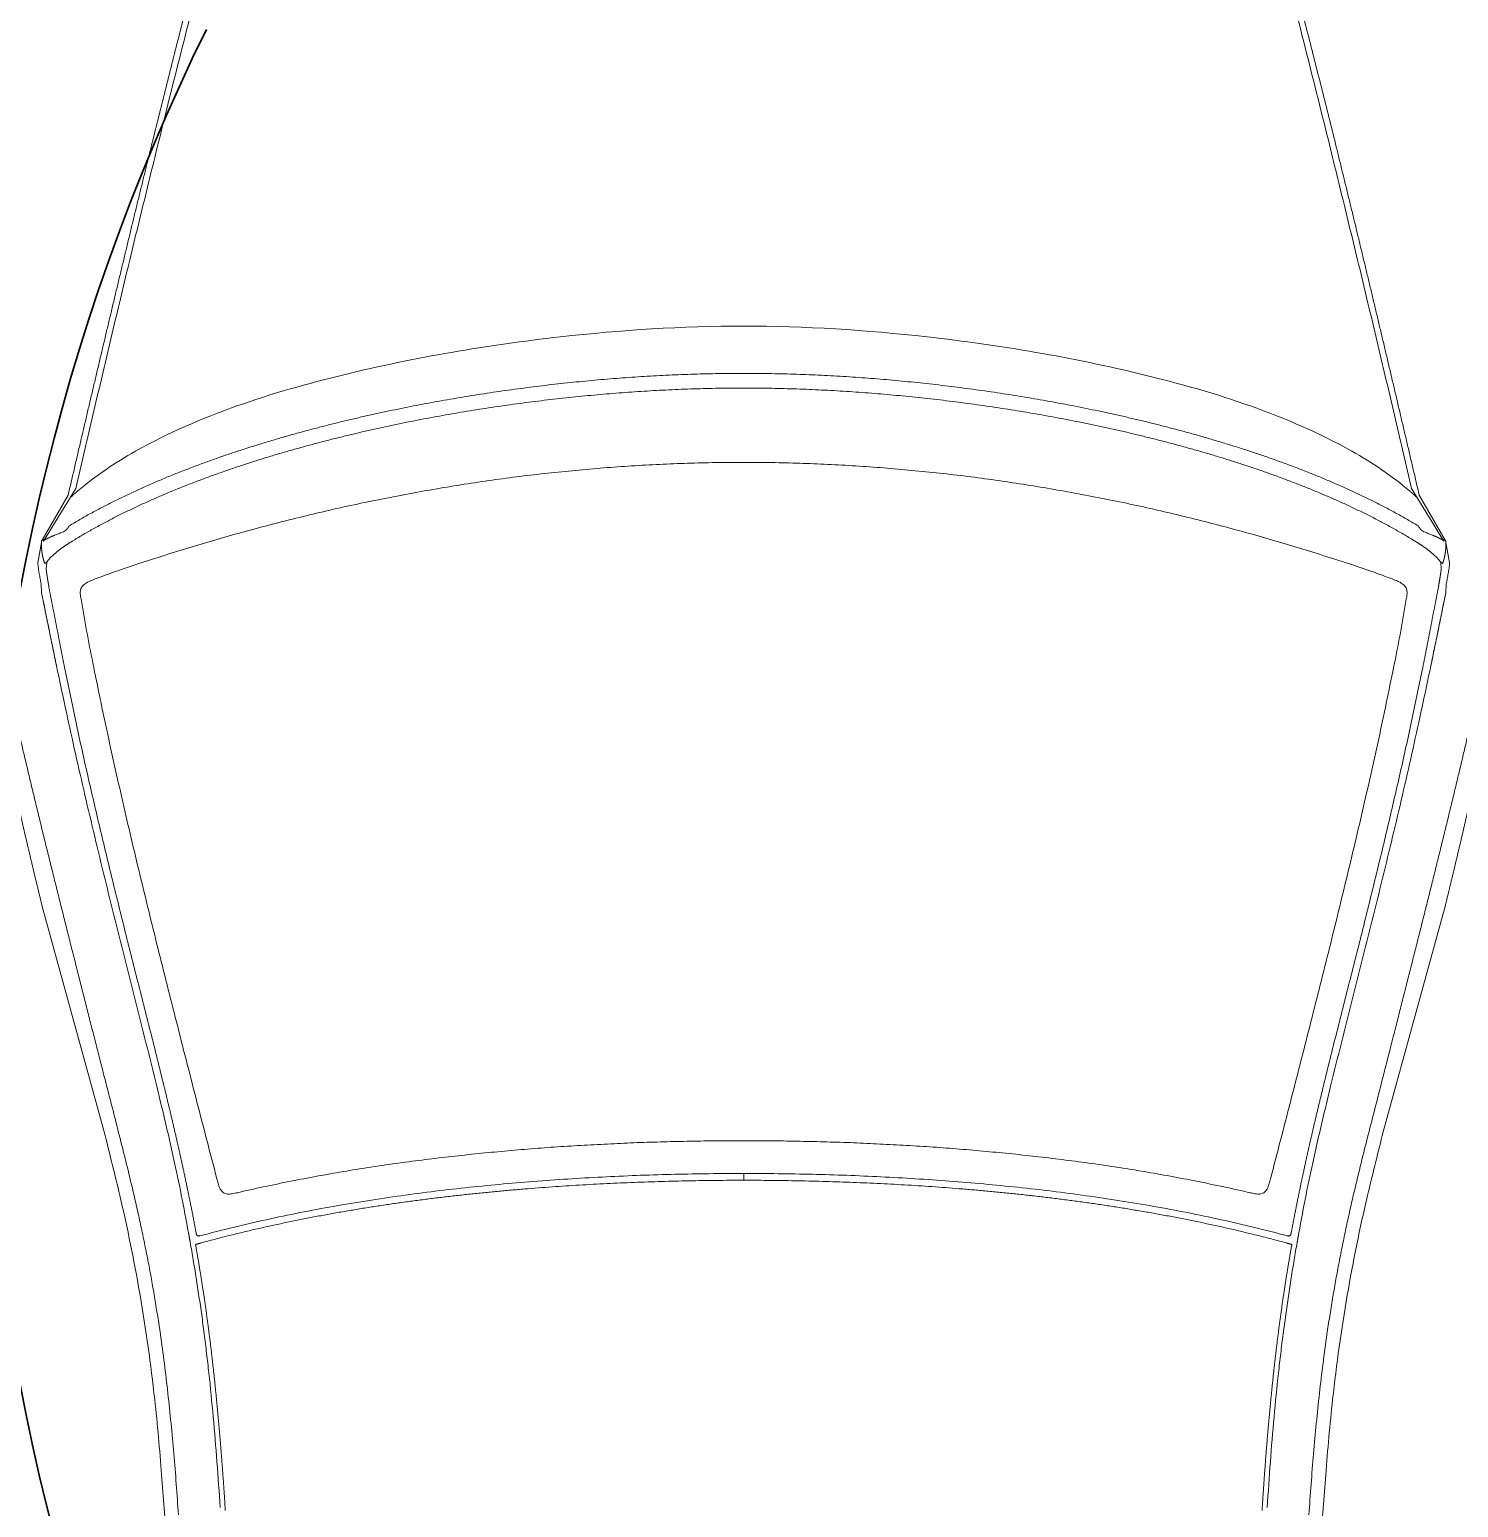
# Model space of a CAD drawing. Extents: x -2012 to 34975, y -1043 to 8321.
# Drawn here: x 18223.3 to 18365.1, y 2750.8 to 2897.5 of the extents above; entities that cross this region are included whole.
import ezdxf

# ---------------------------------------------------------------- set-up
doc = ezdxf.new("R2010")
doc.units = 0
doc.header["$LTSCALE"] = 25
doc.layers.get('0').update_dxf_attribs({"color": 9, "lineweight": 9})
doc.layers.add('04', color=9, linetype='Continuous', lineweight=9)
doc.layers.add('E-KABLO', color=7, linetype='Continuous', lineweight=30)

# ---------------------------------------------------------------- blocks, each defined once
blk = doc.blocks.new('p-araba-polo')
at = {"extrusion": (0, 0, -1)}
for p, q in [((1.033, 0.6629), (1.0852, 0.695)), ((1.0841, 0.6962), (1.0396, 0.6705)), ((1.1066, 0.7007), (1.0845, 0.6967)), ((1.1073, 0.6936), (1.1062, 0.6918)), ((1.1134, 0.6923), (1.1062, 0.6918)), ((1.1134, 0.6923), (1.1134, 0.6923)), ((1.1367, 0.6968), (1.1276, 0.6974)), ((1.6752, 0.6337), (1.4464, 0.6965)), ((1.2187, 0.6724), (1.2188, 0.6725)), ((1.7726, 0.5433), (1.7726, 0.5433)), ((1.7128, 0), (1.7144, 0))]:
    blk.add_line(p, q, dxfattribs=at)
for p, q in [((1.7128, 0), (1.7144, 0)), ((1.7726, -0.5433), (1.7726, -0.5433)), ((1.6752, -0.6337), (1.4464, -0.6965)), ((1.033, -0.6629), (1.0852, -0.695)), ((1.0841, -0.6962), (1.0396, -0.6705)), ((1.2187, -0.6724), (1.2188, -0.6724)), ((1.1066, -0.7007), (1.0845, -0.6967)), ((1.1134, -0.6923), (1.1062, -0.6918)), ((1.1073, -0.6936), (1.1062, -0.6918)), ((1.1134, -0.6923), (1.1134, -0.6923)), ((1.1367, -0.6968), (1.1276, -0.6974))]:
    blk.add_line(p, q)
for points, degree in [([(1.4464, 0.6965), (1.4197, 0.7031), (1.3921, 0.7096), (1.3643, 0.7162), (1.337, 0.7225), (1.3115, 0.7281), (1.2887, 0.7329)], 6), ([(1.2801, 0.7182), (1.3375, 0.7048), (1.3962, 0.6905), (1.4555, 0.6757), (1.5157, 0.6603), (1.5772, 0.6447), (1.6401, 0.6286)], 6), ([(1.0847, 0.695), (1.0835, 0.6928), (1.0823, 0.6906), (1.0812, 0.6883), (1.0802, 0.686), (1.0792, 0.6836)], 5), ([(1.0819, 0.692), (1.0819, 0.692), (1.0819, 0.692), (1.0819, 0.6919)], 3), ([(1.0835, 0.6949), (1.0837, 0.6952), (1.0838, 0.6954), (1.0839, 0.6957), (1.084, 0.6959), (1.0841, 0.6962)], 5), ([(1.0852, 0.695), (1.0851, 0.695), (1.085, 0.695), (1.0849, 0.695), (1.0848, 0.695), (1.0846, 0.695)], 5), ([(1.0847, 0.695), (1.0849, 0.695), (1.085, 0.695), (1.0852, 0.695)], 3), ([(1.0856, 0.6968), (1.0855, 0.6968), (1.0854, 0.6968), (1.0853, 0.6968)], 3), ([(1.0853, 0.6665), (1.0897, 0.6737), (1.0944, 0.6806), (1.0995, 0.687), (1.1062, 0.6918)], 4), ([(1.0895, 0.6969), (1.0887, 0.6969), (1.088, 0.6968), (1.0872, 0.6968), (1.0864, 0.6968), (1.0856, 0.6968)], 5), ([(1.0904, 0.6969), (1.0901, 0.6969), (1.0898, 0.6969), (1.0895, 0.6969)], 3), ([(1.093, 0.6968), (1.0935, 0.6968), (1.094, 0.6968), (1.0944, 0.6967), (1.0949, 0.6967), (1.0954, 0.6966)], 5), ([(1.0954, 0.6966), (1.0957, 0.6966), (1.0959, 0.6965), (1.0962, 0.6965), (1.0964, 0.6965), (1.0967, 0.6964)], 5), ([(1.0967, 0.6964), (1.0963, 0.6965), (1.0958, 0.6965), (1.0954, 0.6966)], 3), ([(1.0967, 0.6964), (1.0969, 0.6964), (1.0972, 0.6963), (1.0974, 0.6963), (1.0977, 0.6962), (1.0979, 0.6962)], 5), ([(1.0979, 0.6962), (1.0975, 0.6963), (1.0971, 0.6963), (1.0967, 0.6964)], 3), ([(1.0979, 0.6962), (1.0992, 0.696), (1.1005, 0.6957), (1.1018, 0.6955), (1.103, 0.6951), (1.1043, 0.6947)], 5), ([(1.1043, 0.6947), (1.1046, 0.6947), (1.1048, 0.6946), (1.1051, 0.6945), (1.1054, 0.6944), (1.1056, 0.6943)], 5), ([(1.1056, 0.6943), (1.1052, 0.6945), (1.1048, 0.6946), (1.1043, 0.6947)], 3), ([(1.1056, 0.6943), (1.1057, 0.6943), (1.1058, 0.6942), (1.1059, 0.6942), (1.1059, 0.6942), (1.106, 0.6942)], 5), ([(1.106, 0.6942), (1.1059, 0.6942), (1.1057, 0.6943), (1.1056, 0.6943)], 3), ([(1.106, 0.6942), (1.1063, 0.6941), (1.1065, 0.694), (1.1067, 0.6939), (1.107, 0.6938), (1.1073, 0.6936)], 5), ([(1.106, 0.6942), (1.106, 0.6942), (1.106, 0.6942), (1.106, 0.6942)], 3), ([(1.1062, 0.6922), (1.1062, 0.6921), (1.1062, 0.6921), (1.1062, 0.692), (1.1062, 0.692), (1.1062, 0.6919)], 5), ([(1.1062, 0.6922), (1.1062, 0.6921), (1.1062, 0.6921), (1.1062, 0.692), (1.1062, 0.692), (1.1062, 0.6919)], 5), ([(1.1062, 0.6919), (1.1062, 0.6919), (1.1062, 0.6919), (1.1062, 0.6919), (1.1062, 0.6919), (1.1062, 0.6919)], 5), ([(1.1062, 0.6919), (1.1062, 0.6919), (1.1062, 0.6919), (1.1062, 0.6919)], 3), ([(1.1073, 0.6936), (1.1073, 0.6935), (1.1074, 0.6935), (1.1074, 0.6934), (1.1074, 0.6934), (1.1075, 0.6933)], 5), ([(1.131, 0.6895), (1.1285, 0.6899), (1.126, 0.6904), (1.1235, 0.6908), (1.121, 0.6912), (1.1184, 0.6916), (1.1159, 0.6919), (1.1134, 0.6923)], 7), ([(1.2091, 0.682), (1.1946, 0.685), (1.1801, 0.688), (1.1656, 0.691), (1.1511, 0.6939), (1.1367, 0.6968)], 5), ([(1.1649, 0.6915), (1.1649, 0.6915), (1.1649, 0.6915)], 2), ([(1.1356, 0.6887), (1.1356, 0.6887), (1.1356, 0.6886), (1.1355, 0.6886), (1.1355, 0.6886), (1.1355, 0.6886)], 5), ([(1.1355, 0.6886), (1.1355, 0.6886), (1.1355, 0.6886), (1.1356, 0.6886), (1.1356, 0.6887), (1.1356, 0.6887)], 5), ([(1.0396, 0.6705), (0.9891, 0.6588), (0.9388, 0.647), (0.8888, 0.6352), (0.839, 0.6234), (0.7894, 0.6115), (0.7401, 0.5995), (0.6909, 0.5874)], 7), ([(0.9187, 0), (0.9187, 0.0992), (0.9262, 0.1979), (0.9398, 0.2961), (0.9595, 0.3936), (0.9846, 0.4892), (1.0189, 0.5845), (1.0701, 0.6696)], 7), ([(1.0853, 0.6665), (1.0348, 0.5843), (0.9999, 0.4894), (0.9745, 0.3944), (0.9546, 0.2963), (0.9409, 0.1982), (0.9333, 0.099), (0.9333, 0)], 7), ([(1.0354, 0.6609), (1.0204, 0.6432), (1.0073, 0.6239), (0.996, 0.6037)], 3), ([(1.0419, 0.6684), (1.0406, 0.6669), (1.0392, 0.6654), (1.0379, 0.6639), (1.0366, 0.6624), (1.0354, 0.6609)], 5), ([(1.0354, 0.6609), (1.0366, 0.6624), (1.0379, 0.6639), (1.0392, 0.6654), (1.0406, 0.6669), (1.0419, 0.6684)], 5), ([(1.0412, 0.6668), (1.0411, 0.6669), (1.041, 0.667), (1.0408, 0.6672)], 3), ([(1.0412, 0.6668), (1.0411, 0.6668), (1.0411, 0.6669), (1.041, 0.667), (1.0409, 0.6671), (1.0408, 0.6672)], 5), ([(1.0418, 0.6684), (1.0419, 0.6684), (1.0419, 0.6684), (1.0419, 0.6684), (1.0419, 0.6684), (1.0419, 0.6684), (1.0419, 0.6684)], 6), ([(1.0419, 0.6684), (1.0419, 0.6684), (1.0419, 0.6684), (1.0419, 0.6684), (1.0419, 0.6684), (1.0419, 0.6684), (1.0419, 0.6684)], 6), ([(1.07, 0.6707), (1.07, 0.6707), (1.07, 0.6707), (1.07, 0.6707), (1.07, 0.6707), (1.07, 0.6707)], 5), ([(1.07, 0.6707), (1.07, 0.6707), (1.07, 0.6707), (1.07, 0.6707), (1.07, 0.6707), (1.07, 0.6707)], 5), ([(1.0701, 0.6696), (1.0708, 0.6699), (1.0714, 0.6703), (1.0721, 0.6707), (1.0728, 0.6713), (1.0733, 0.6717), (1.0739, 0.6723)], 6), ([(1.2188, 0.6725), (1.2188, 0.6724), (1.2188, 0.6724), (1.2188, 0.6724), (1.2188, 0.6724), (1.2188, 0.6724), (1.2187, 0.6724)], 6), ([(0.996, 0.6037), (0.96, 0.5393), (0.9375, 0.4684), (0.92, 0.3968)], 3), ([(1.6292, 0.5746), (1.6467, 0.5703), (1.6643, 0.5661), (1.682, 0.562), (1.6998, 0.558), (1.7178, 0.554), (1.7359, 0.5503), (1.7542, 0.5467), (1.7726, 0.5433)], 8), ([(1.6335, 0.5735), (1.6336, 0.5736), (1.6336, 0.5736), (1.6336, 0.5737), (1.6336, 0.5737), (1.6336, 0.5738), (1.6336, 0.5738)], 6), ([(1.6336, 0.5738), (1.6336, 0.5737), (1.6335, 0.5735)], 2), ([(1.7256, 0.5525), (1.7256, 0.5526), (1.7256, 0.5526), (1.7256, 0.5527)], 3), ([(1.7283, 0.552), (1.7274, 0.5522), (1.7264, 0.5525), (1.7256, 0.5526)], 3), ([(1.7256, 0.5526), (1.7256, 0.5526), (1.7256, 0.5525)], 2), ([(1.7811, 0.5493), (1.7792, 0.5497), (1.7774, 0.55), (1.7755, 0.5503), (1.7736, 0.5507), (1.7718, 0.551)], 5), ([(1.7748, 0.5406), (1.7748, 0.5411), (1.7747, 0.5416), (1.7745, 0.542), (1.7742, 0.5425), (1.7739, 0.5428), (1.7735, 0.5431), (1.7731, 0.5432), (1.7726, 0.5433)], 8), ([(1.7832, 0.5436), (1.7831, 0.5434), (1.783, 0.5432), (1.7829, 0.5429), (1.7828, 0.5427), (1.7827, 0.5424), (1.7827, 0.5422)], 6), ([(1.7842, 0.5439), (1.784, 0.5439), (1.7837, 0.544), (1.7835, 0.5439), (1.7834, 0.5438), (1.7832, 0.5436)], 5), ([(2.0471, 0.5145), (2.0087, 0.5169), (1.9704, 0.5198), (1.9323, 0.5231), (1.8945, 0.5271), (1.8569, 0.5318), (1.82, 0.5375), (1.7842, 0.5439)], 7), ([(1.7816, 0.5384), (1.7532, 0.4338), (1.735, 0.3261), (1.7248, 0.2176), (1.7195, 0.1088), (1.7195, 0)], 5), ([(1.7748, 0.5406), (1.7748, 0.5403), (1.7748, 0.5401), (1.7747, 0.5398)], 3), ([(1.7827, 0.5422), (1.7823, 0.5409), (1.782, 0.5396), (1.7816, 0.5384)], 3), ([(1.7827, 0.5422), (1.7825, 0.5414), (1.7823, 0.5406), (1.7821, 0.5399), (1.7818, 0.5391), (1.7816, 0.5384)], 5), ([(1.7776, 0.523), (1.7776, 0.523), (1.7776, 0.523), (1.7776, 0.523)], 3), ([(0.9187, 0), (0.9187, -0.0992), (0.9262, -0.1979), (0.9398, -0.2961), (0.9595, -0.3936), (0.9846, -0.4892), (1.0189, -0.5845), (1.0701, -0.6696)], 7), ([(1.0853, -0.6665), (1.0348, -0.5843), (0.9999, -0.4894), (0.9745, -0.3944), (0.9546, -0.2963), (0.9409, -0.1982), (0.9333, -0.099), (0.9333, 0)], 7), ([(1.7144, 0), (1.7154, 0), (1.7162, 0), (1.7165, 0)], 3), ([(1.7144, 0), (1.7154, 0), (1.7162, 0), (1.7165, 0)], 3), ([(1.7195, 0), (1.718, 0), (1.7164, 0), (1.7157, 0), (1.7164, 0), (1.717, 0)], 5), ([(1.7195, 0), (1.718, 0), (1.7164, 0), (1.7157, 0), (1.7164, 0), (1.717, 0)], 5), ([(1.7165, 0), (1.7168, 0), (1.717, 0), (1.7173, 0), (1.7176, 0), (1.7178, 0)], 5), ([(1.7165, 0), (1.7168, 0), (1.717, 0), (1.7173, 0), (1.7176, 0), (1.7178, 0)], 5), ([(1.7816, -0.5384), (1.7532, -0.4338), (1.735, -0.3261), (1.7248, -0.2176), (1.7195, -0.1088), (1.7195, 0)], 5), ([(0.996, -0.6037), (0.96, -0.5393), (0.9375, -0.4684), (0.92, -0.3968)], 3), ([(1.7776, -0.523), (1.7776, -0.523), (1.7776, -0.523), (1.7776, -0.523)], 3), ([(2.0471, -0.5145), (2.0087, -0.5169), (1.9704, -0.5198), (1.9323, -0.5231), (1.8945, -0.5271), (1.8569, -0.5318), (1.82, -0.5375), (1.7842, -0.5439)], 7), ([(1.7748, -0.5406), (1.7748, -0.5411), (1.7747, -0.5416), (1.7745, -0.542), (1.7742, -0.5425), (1.7739, -0.5428), (1.7735, -0.5431), (1.7731, -0.5432), (1.7726, -0.5433)], 8), ([(1.7748, -0.5406), (1.7748, -0.5403), (1.7748, -0.5401), (1.7747, -0.5398)], 3), ([(1.7827, -0.5422), (1.7823, -0.5409), (1.782, -0.5396), (1.7816, -0.5384)], 3), ([(1.7827, -0.5422), (1.7825, -0.5414), (1.7823, -0.5406), (1.7821, -0.5399), (1.7818, -0.5391), (1.7816, -0.5384)], 5), ([(1.7832, -0.5436), (1.7831, -0.5434), (1.783, -0.5432), (1.7829, -0.5429), (1.7828, -0.5427), (1.7827, -0.5424), (1.7827, -0.5422)], 6), ([(1.6292, -0.5746), (1.6467, -0.5703), (1.6643, -0.5661), (1.682, -0.562), (1.6998, -0.558), (1.7178, -0.554), (1.7359, -0.5503), (1.7542, -0.5467), (1.7726, -0.5433)], 8), ([(1.7283, -0.552), (1.7274, -0.5522), (1.7264, -0.5525), (1.7256, -0.5526)], 3), ([(1.7256, -0.5526), (1.7256, -0.5526), (1.7256, -0.5525)], 2), ([(1.7256, -0.5525), (1.7256, -0.5526), (1.7256, -0.5526), (1.7256, -0.5526)], 3), ([(1.7811, -0.5493), (1.7792, -0.5497), (1.7774, -0.55), (1.7755, -0.5503), (1.7736, -0.5507), (1.7718, -0.551)], 5), ([(1.7842, -0.5439), (1.784, -0.5439), (1.7837, -0.544), (1.7835, -0.5439), (1.7834, -0.5438), (1.7832, -0.5436)], 5), ([(1.6335, -0.5735), (1.6336, -0.5736), (1.6336, -0.5736), (1.6336, -0.5737), (1.6336, -0.5737), (1.6336, -0.5738), (1.6336, -0.5738)], 6), ([(1.6336, -0.5738), (1.6336, -0.5737), (1.6335, -0.5735)], 2), ([(1.0396, -0.6705), (0.9891, -0.6587), (0.9388, -0.647), (0.8888, -0.6352), (0.839, -0.6234), (0.7894, -0.6115), (0.7401, -0.5995), (0.6909, -0.5874)], 7), ([(1.0354, -0.6609), (1.0204, -0.6432), (1.0073, -0.6239), (0.996, -0.6037)], 3), ([(1.2801, -0.7182), (1.3375, -0.7048), (1.3962, -0.6905), (1.4555, -0.6757), (1.5157, -0.6603), (1.5772, -0.6447), (1.6401, -0.6286)], 6), ([(1.0419, -0.6684), (1.0406, -0.6669), (1.0392, -0.6654), (1.0379, -0.6639), (1.0366, -0.6624), (1.0354, -0.6609)], 5), ([(1.0354, -0.6609), (1.0366, -0.6624), (1.0379, -0.6639), (1.0392, -0.6654), (1.0406, -0.6669), (1.0419, -0.6684)], 5), ([(1.0412, -0.6668), (1.0411, -0.6669), (1.041, -0.667), (1.0408, -0.6672)], 3), ([(1.0412, -0.6668), (1.0411, -0.6668), (1.0411, -0.6669), (1.041, -0.667), (1.0409, -0.6671), (1.0408, -0.6672)], 5), ([(1.0418, -0.6684), (1.0419, -0.6684), (1.0419, -0.6684), (1.0419, -0.6684), (1.0419, -0.6684), (1.0419, -0.6684), (1.0419, -0.6684)], 6), ([(1.0419, -0.6684), (1.0419, -0.6684), (1.0419, -0.6684), (1.0419, -0.6684), (1.0419, -0.6684), (1.0419, -0.6684), (1.0419, -0.6684)], 6), ([(1.07, -0.6707), (1.07, -0.6707), (1.07, -0.6707), (1.07, -0.6707), (1.07, -0.6707), (1.07, -0.6707)], 5), ([(1.07, -0.6707), (1.07, -0.6707), (1.07, -0.6707), (1.07, -0.6707), (1.07, -0.6707), (1.07, -0.6707)], 5), ([(1.0701, -0.6696), (1.0708, -0.6699), (1.0714, -0.6703), (1.0721, -0.6707), (1.0728, -0.6713), (1.0733, -0.6717), (1.0739, -0.6723)], 6), ([(1.0853, -0.6665), (1.0897, -0.6737), (1.0944, -0.6806), (1.0995, -0.687), (1.1062, -0.6918)], 4), ([(1.2188, -0.6724), (1.2188, -0.6724), (1.2188, -0.6724), (1.2188, -0.6724), (1.2188, -0.6724), (1.2188, -0.6724), (1.2187, -0.6724)], 6), ([(1.0847, -0.695), (1.0835, -0.6928), (1.0823, -0.6905), (1.0812, -0.6883), (1.0802, -0.686), (1.0792, -0.6836)], 5), ([(1.1356, -0.6887), (1.1356, -0.6887), (1.1356, -0.6886), (1.1355, -0.6886), (1.1355, -0.6886), (1.1355, -0.6886)], 5), ([(1.1355, -0.6886), (1.1355, -0.6886), (1.1355, -0.6886), (1.1356, -0.6886), (1.1356, -0.6887), (1.1356, -0.6887)], 5), ([(1.2091, -0.682), (1.1946, -0.685), (1.1801, -0.688), (1.1656, -0.691), (1.1511, -0.6939), (1.1367, -0.6968)], 5), ([(1.0819, -0.692), (1.0819, -0.692), (1.0819, -0.692), (1.0819, -0.6919)], 3), ([(1.0835, -0.6949), (1.0837, -0.6952), (1.0838, -0.6954), (1.0839, -0.6957), (1.084, -0.6959), (1.0841, -0.6962)], 5), ([(1.0852, -0.695), (1.0851, -0.695), (1.085, -0.695), (1.0849, -0.695), (1.0848, -0.695), (1.0846, -0.695)], 5), ([(1.0847, -0.695), (1.0849, -0.695), (1.085, -0.695), (1.0852, -0.695)], 3), ([(1.0856, -0.6968), (1.0855, -0.6968), (1.0854, -0.6968), (1.0853, -0.6968)], 3), ([(1.0895, -0.6969), (1.0887, -0.6969), (1.088, -0.6968), (1.0872, -0.6968), (1.0864, -0.6968), (1.0856, -0.6968)], 5), ([(1.0904, -0.6969), (1.0901, -0.6969), (1.0898, -0.6969), (1.0895, -0.6969)], 3), ([(1.093, -0.6968), (1.0935, -0.6968), (1.094, -0.6968), (1.0944, -0.6967), (1.0949, -0.6967), (1.0954, -0.6966)], 5), ([(1.0954, -0.6966), (1.0957, -0.6966), (1.0959, -0.6965), (1.0962, -0.6965), (1.0964, -0.6964), (1.0967, -0.6964)], 5), ([(1.0967, -0.6964), (1.0963, -0.6965), (1.0958, -0.6965), (1.0954, -0.6966)], 3), ([(1.0967, -0.6964), (1.0969, -0.6964), (1.0972, -0.6963), (1.0974, -0.6963), (1.0977, -0.6962), (1.0979, -0.6962)], 5), ([(1.0979, -0.6962), (1.0975, -0.6963), (1.0971, -0.6963), (1.0967, -0.6964)], 3), ([(1.0979, -0.6962), (1.0992, -0.696), (1.1005, -0.6957), (1.1018, -0.6955), (1.103, -0.6951), (1.1043, -0.6947)], 5), ([(1.1043, -0.6947), (1.1046, -0.6947), (1.1048, -0.6946), (1.1051, -0.6945), (1.1054, -0.6944), (1.1056, -0.6943)], 5), ([(1.1056, -0.6943), (1.1052, -0.6945), (1.1048, -0.6946), (1.1043, -0.6947)], 3), ([(1.1056, -0.6943), (1.1057, -0.6943), (1.1058, -0.6942), (1.1059, -0.6942), (1.1059, -0.6942), (1.106, -0.6942)], 5), ([(1.106, -0.6942), (1.1059, -0.6942), (1.1057, -0.6943), (1.1056, -0.6943)], 3), ([(1.106, -0.6942), (1.1063, -0.6941), (1.1065, -0.694), (1.1067, -0.6939), (1.107, -0.6937), (1.1073, -0.6936)], 5), ([(1.106, -0.6942), (1.106, -0.6942), (1.106, -0.6942), (1.106, -0.6942)], 3), ([(1.1062, -0.6922), (1.1062, -0.6921), (1.1062, -0.6921), (1.1062, -0.692), (1.1062, -0.692), (1.1062, -0.6919)], 5), ([(1.1062, -0.6922), (1.1062, -0.6921), (1.1062, -0.6921), (1.1062, -0.692), (1.1062, -0.692), (1.1062, -0.6919)], 5), ([(1.1062, -0.6919), (1.1062, -0.6919), (1.1062, -0.6919), (1.1062, -0.6919), (1.1062, -0.6919), (1.1062, -0.6919)], 5), ([(1.1062, -0.6919), (1.1062, -0.6919), (1.1062, -0.6919), (1.1062, -0.6919)], 3), ([(1.1073, -0.6936), (1.1073, -0.6935), (1.1074, -0.6935), (1.1074, -0.6934), (1.1074, -0.6934), (1.1075, -0.6933)], 5), ([(1.131, -0.6895), (1.1285, -0.6899), (1.126, -0.6904), (1.1235, -0.6908), (1.121, -0.6912), (1.1184, -0.6916), (1.1159, -0.6919), (1.1134, -0.6923)], 7), ([(1.1649, -0.6915), (1.1649, -0.6915), (1.1649, -0.6915)], 2), ([(1.4464, -0.6965), (1.4197, -0.7031), (1.3921, -0.7096), (1.3643, -0.7162), (1.337, -0.7225), (1.3115, -0.7281), (1.2887, -0.7329)], 6)]:
    blk.add_open_spline(points, degree=degree)
for points, degree, knots in [([(1.0835, 0.6949), (1.0835, 0.6949), (1.0835, 0.6949), (1.0835, 0.6949), (1.0835, 0.6949), (1.0835, 0.6949), (1.0835, 0.6949), (1.0835, 0.6949), (1.0835, 0.6949), (1.0835, 0.6949), (1.0835, 0.6949)], 5, [0, 0, 0, 0, 0, 0, 1, 1, 1, 1, 1, 1.000001, 1.000001, 1.000001, 1.000001, 1.000001, 1.000001]), ([(1.0853, 0.6968), (1.0851, 0.6968), (1.0847, 0.6968), (1.0844, 0.6966), (1.0841, 0.6965), (1.0841, 0.6963), (1.0841, 0.6962)], 3, [0, 0, 0, 0, 0.226641, 0.489612, 0.73866, 1, 1, 1, 1]), ([(1.093, 0.6968), (1.0925, 0.6969), (1.0916, 0.6969), (1.0908, 0.6969), (1.0904, 0.6969)], 3, [0, 0, 0, 0, 0.627101, 1, 1, 1, 1]), ([(1.0954, 0.6966), (1.095, 0.6967), (1.0942, 0.6968), (1.0934, 0.6968), (1.093, 0.6968)], 3, [0, 0, 0, 0, 0.505636, 1, 1, 1, 1]), ([(1.1073, 0.6936), (1.1072, 0.6936), (1.107, 0.6938), (1.1066, 0.6939), (1.1062, 0.6941), (1.106, 0.6942)], 3, [0, 0, 0, 0, 0.23445, 0.472231, 1, 1, 1, 1]), ([(1.1066, 0.7007), (1.1085, 0.7005), (1.1121, 0.7001), (1.1174, 0.6992), (1.1226, 0.6983), (1.1259, 0.6977), (1.1276, 0.6974)], 3, [0, 0, 0, 0, 0.249853, 0.499728, 0.749768, 1, 1, 1, 1]), ([(1.1075, 0.6933), (1.1074, 0.6934), (1.1074, 0.6935), (1.1073, 0.6935), (1.1073, 0.6936)], 3, [0, 0, 0, 0, 0.501057, 1, 1, 1, 1]), ([(1.2133, 0.6735), (1.2066, 0.6748), (1.1931, 0.6775), (1.1725, 0.6814), (1.1518, 0.6855), (1.1379, 0.6882), (1.131, 0.6895)], 3, [0, 0, 0, 0, 0.24266, 0.489789, 0.74853, 1, 1, 1, 1]), ([(1.1367, 0.6968), (1.1487, 0.6944), (1.1728, 0.6895), (1.197, 0.6845), (1.2091, 0.682)], 3, [0, 0, 0, 0, 0.500039, 1, 1, 1, 1]), ([(1.0739, 0.6723), (1.0744, 0.6729), (1.0755, 0.6741), (1.0761, 0.6756), (1.0764, 0.6763)], 3, [0, 0, 0, 0, 0.499911, 1, 1, 1, 1]), ([(1.0764, 0.6763), (1.0769, 0.6775), (1.0778, 0.68), (1.0787, 0.6824), (1.0792, 0.6836)], 3, [0, 0, 0, 0, 0.511036, 1, 1, 1, 1]), ([(1.2091, 0.682), (1.2227, 0.6791), (1.2499, 0.6734), (1.2909, 0.6644), (1.332, 0.6551), (1.3732, 0.6454), (1.4146, 0.6354), (1.4562, 0.6252), (1.4981, 0.6147), (1.5403, 0.604), (1.5829, 0.5932), (1.6118, 0.5861), (1.6262, 0.5825)], 3, [0, 0, 0, 0, 0.100037, 0.200068, 0.300092, 0.40011, 0.500119, 0.600116, 0.700093, 0.80005, 0.900005, 1, 1, 1, 1]), ([(1.033, 0.6629), (1.0101, 0.6576), (0.9644, 0.6469), (0.8959, 0.6308), (0.8275, 0.6145), (0.7594, 0.598), (0.7142, 0.5869), (0.6916, 0.5814)], 3, [0, 0, 0, 0, 0.200074, 0.400125, 0.600159, 0.800117, 1, 1, 1, 1]), ([(1.6292, 0.5746), (1.6202, 0.5768), (1.6022, 0.5812), (1.5755, 0.5879), (1.5489, 0.5947), (1.5225, 0.6013), (1.4962, 0.608), (1.47, 0.6146), (1.4439, 0.621), (1.4179, 0.6274), (1.3921, 0.6337), (1.3663, 0.6398), (1.3406, 0.6458), (1.315, 0.6517), (1.2895, 0.6574), (1.264, 0.6629), (1.2386, 0.6683), (1.2217, 0.6718), (1.2133, 0.6735)], 3, [0, 0, 0, 0, 0.0625, 0.125, 0.1875, 0.25, 0.3125, 0.375, 0.4375, 0.5, 0.5625, 0.625, 0.6875, 0.75, 0.8125, 0.875, 0.9375, 1, 1, 1, 1]), ([(1.1426, 0.6577), (1.141, 0.658), (1.1379, 0.6585), (1.1335, 0.6585), (1.1295, 0.6564), (1.1265, 0.6525), (1.1242, 0.6477), (1.1229, 0.6442), (1.1222, 0.6424)], 3, [0, 0, 0, 0, 0.19548, 0.351811, 0.493077, 0.645392, 0.816793, 1, 1, 1, 1]), ([(1.1222, 0.6424), (1.1229, 0.6442), (1.1242, 0.6477), (1.1265, 0.6525), (1.1295, 0.6564), (1.1335, 0.6585), (1.1379, 0.6585), (1.141, 0.658), (1.1426, 0.6577)], 3, [0, 0, 0, 0, 0.183207, 0.354608, 0.506923, 0.648189, 0.80452, 1, 1, 1, 1]), ([(1.2061, 0.646), (1.1954, 0.6481), (1.1743, 0.6523), (1.1532, 0.6559), (1.1426, 0.6577)], 3, [0, 0, 0, 0, 0.502145, 1, 1, 1, 1]), ([(1.2061, 0.646), (1.2178, 0.6436), (1.2414, 0.6388), (1.2769, 0.6313), (1.3126, 0.6234), (1.3484, 0.6153), (1.3843, 0.6069), (1.4204, 0.5983), (1.4567, 0.5894), (1.4933, 0.5804), (1.53, 0.5712), (1.567, 0.5618), (1.6042, 0.5523), (1.6418, 0.5426), (1.6796, 0.5329), (1.7052, 0.5262), (1.7179, 0.5229)], 3, [0, 0, 0, 0, 0.071429, 0.142858, 0.214287, 0.285715, 0.357144, 0.428573, 0.500002, 0.571431, 0.642859, 0.714288, 0.785716, 0.857144, 0.928573, 1, 1, 1, 1]), ([(1.0993, 0.5749), (1.102, 0.5834), (1.1072, 0.5996), (1.1147, 0.6221), (1.1199, 0.6361), (1.1222, 0.6424)], 3, [0, 0, 0, 0, 0.374907, 0.71679, 1, 1, 1, 1]), ([(1.6752, 0.6337), (1.6948, 0.629), (1.7773, 0.6078), (1.8911, 0.588), (2.0311, 0.5758), (2.1008, 0.5714), (2.1455, 0.5692)], 3, [0, 0, 0, 0, 0.136471, 0.572595, 0.726753, 1, 1, 1, 1]), ([(1.8723, 0.5789), (1.8664, 0.5798), (1.8547, 0.5816), (1.8372, 0.5844), (1.8199, 0.5874), (1.8029, 0.5905), (1.786, 0.5939), (1.7693, 0.5973), (1.7387, 0.604), (1.6953, 0.6144), (1.6584, 0.6239), (1.6401, 0.6286)], 3, [0, 0, 0, 0, 0.072134, 0.144011, 0.215657, 0.287101, 0.358371, 0.42949, 0.500474, 0.752092, 1, 1, 1, 1]), ([(0.3769, 0.5048), (0.3854, 0.5073), (0.4025, 0.5121), (0.4283, 0.5193), (0.4542, 0.5264), (0.4802, 0.5334), (0.5063, 0.5403), (0.5325, 0.5472), (0.5587, 0.554), (0.5851, 0.5608), (0.6115, 0.5675), (0.6379, 0.5742), (0.6644, 0.5808), (0.6821, 0.5852), (0.6909, 0.5874)], 3, [0, 0, 0, 0, 0.083342, 0.166682, 0.25, 0.333306, 0.416615, 0.499936, 0.583268, 0.666606, 0.749946, 0.83329, 0.916643, 1, 1, 1, 1]), ([(0.6916, 0.5814), (0.6764, 0.5776), (0.6461, 0.5701), (0.6008, 0.5587), (0.5557, 0.5472), (0.5107, 0.5355), (0.4661, 0.5235), (0.4216, 0.5114), (0.3923, 0.5031), (0.3777, 0.4989)], 3, [0, 0, 0, 0, 0.142912, 0.285805, 0.428682, 0.57154, 0.714362, 0.857157, 1, 1, 1, 1]), ([(1.007, 0), (1.0071, 0.0093), (1.0072, 0.0278), (1.0078, 0.0557), (1.0089, 0.0835), (1.0105, 0.1113), (1.0124, 0.1391), (1.0149, 0.1668), (1.0177, 0.1945), (1.0209, 0.2221), (1.0246, 0.2497), (1.0287, 0.2773), (1.0332, 0.3047), (1.0381, 0.3322), (1.0434, 0.3595), (1.049, 0.3867), (1.0551, 0.4139), (1.0616, 0.441), (1.0684, 0.468), (1.0756, 0.4949), (1.0831, 0.5217), (1.091, 0.5484), (1.0965, 0.5661), (1.0993, 0.5749)], 3, [0, 0, 0, 0, 0.047619, 0.095238, 0.142857, 0.190476, 0.238095, 0.285714, 0.333333, 0.380952, 0.428571, 0.47619, 0.523809, 0.571428, 0.619047, 0.666666, 0.714285, 0.761904, 0.809523, 0.857143, 0.904762, 0.952381, 1, 1, 1, 1]), ([(1.6262, 0.5825), (1.6339, 0.5807), (1.6494, 0.5769), (1.6733, 0.5713), (1.7014, 0.5649), (1.7341, 0.558), (1.7591, 0.5533), (1.7718, 0.551)], 3, [0, 0, 0, 0, 0.162021, 0.32887, 0.500021, 0.74634, 1, 1, 1, 1]), ([(2.0515, 0.561), (2.0414, 0.5617), (2.0211, 0.5631), (1.9908, 0.5656), (1.9607, 0.5683), (1.9309, 0.5714), (1.9014, 0.5749), (1.882, 0.5776), (1.8723, 0.5789)], 3, [0, 0, 0, 0, 0.168351, 0.336011, 0.502794, 0.669631, 0.835367, 1, 1, 1, 1]), ([(1.7718, 0.551), (1.7733, 0.5507), (1.7764, 0.5502), (1.7795, 0.5496), (1.7811, 0.5493)], 3, [0, 0, 0, 0, 0.5, 1, 1, 1, 1]), ([(1.7748, 0.5406), (1.7748, 0.5409), (1.7747, 0.5416), (1.7742, 0.5424), (1.7735, 0.5431), (1.7729, 0.5432), (1.7726, 0.5433)], 3, [0, 0, 0, 0, 0.250001, 0.500007, 0.750005, 1, 1, 1, 1]), ([(1.7811, 0.5493), (1.7869, 0.5483), (1.7986, 0.5463), (1.8165, 0.5434), (1.8347, 0.5406), (1.8532, 0.5379), (1.8721, 0.5354), (1.8913, 0.533), (1.9187, 0.5299), (1.9546, 0.5264), (1.9991, 0.5226), (2.0291, 0.5206), (2.0442, 0.5196)], 3, [0, 0, 0, 0, 0.068934, 0.138708, 0.209326, 0.28079, 0.353094, 0.426221, 0.500139, 0.664458, 0.831511, 1, 1, 1, 1]), ([(1.7832, 0.5436), (1.7831, 0.5434), (1.7829, 0.5429), (1.7827, 0.5424), (1.7827, 0.5422)], 3, [0, 0, 0, 0, 0.483515, 1, 1, 1, 1]), ([(1.7842, 0.5439), (1.784, 0.5439), (1.7836, 0.544), (1.7833, 0.5437), (1.7832, 0.5436)], 3, [0, 0, 0, 0, 0.530721, 1, 1, 1, 1]), ([(1.7843, 0.5441), (1.7843, 0.5441), (1.7843, 0.5441), (1.7843, 0.5441), (1.7843, 0.5441), (1.7843, 0.5441), (1.7843, 0.5441)], 3, [0, 0, 0, 0, 1, 1, 1, 1, 1, 1, 1]), ([(1.7128, 0), (1.7128, 0.0114), (1.7129, 0.0341), (1.7135, 0.0682), (1.7145, 0.1023), (1.716, 0.1363), (1.7179, 0.1703), (1.7202, 0.2043), (1.7231, 0.2383), (1.7264, 0.2722), (1.7302, 0.3061), (1.7347, 0.3398), (1.7397, 0.3735), (1.7453, 0.4071), (1.7515, 0.4405), (1.7585, 0.4738), (1.7661, 0.5069), (1.7718, 0.5288), (1.7747, 0.5398)], 3, [0, 0, 0, 0, 0.0625, 0.125001, 0.187501, 0.250001, 0.312502, 0.375002, 0.437502, 0.500002, 0.562502, 0.625002, 0.687502, 0.750002, 0.812502, 0.875001, 0.937501, 1, 1, 1, 1]), ([(1.7747, 0.5398), (1.7747, 0.5399), (1.7748, 0.5402), (1.7748, 0.5405), (1.7748, 0.5406)], 3, [0, 0, 0, 0, 0.499981, 1, 1, 1, 1]), ([(1.7179, 0.5229), (1.7195, 0.5224), (1.7226, 0.5216), (1.7271, 0.5202), (1.7308, 0.5181), (1.7331, 0.5145), (1.7333, 0.5099), (1.7324, 0.505), (1.7316, 0.5016), (1.7312, 0.4998)], 3, [0, 0, 0, 0, 0.155607, 0.308809, 0.443172, 0.561441, 0.688648, 0.838161, 1, 1, 1, 1]), ([(1.7312, 0.4998), (1.7316, 0.5016), (1.7324, 0.505), (1.7333, 0.5099), (1.7331, 0.5145), (1.7308, 0.5181), (1.7271, 0.5202), (1.7226, 0.5216), (1.7195, 0.5224), (1.7179, 0.5229)], 3, [0, 0, 0, 0, 0.161839, 0.311352, 0.438559, 0.556828, 0.691191, 0.844393, 1, 1, 1, 1]), ([(1.7198, 0.4462), (1.7216, 0.4552), (1.7252, 0.4731), (1.7292, 0.4909), (1.7312, 0.4998)], 3, [0, 0, 0, 0, 0.5006, 1, 1, 1, 1]), ([(1.7312, 0.4998), (1.7292, 0.4909), (1.7252, 0.4731), (1.7216, 0.4552), (1.7198, 0.4462)], 3, [0, 0, 0, 0, 0.4994, 1, 1, 1, 1]), ([(1.7198, 0.4462), (1.7181, 0.4376), (1.7148, 0.4203), (1.7103, 0.3943), (1.7061, 0.3683), (1.7024, 0.3422), (1.6989, 0.316), (1.6958, 0.2898), (1.693, 0.2636), (1.6905, 0.2373), (1.6882, 0.211), (1.6863, 0.1847), (1.6847, 0.1584), (1.6833, 0.132), (1.6821, 0.1056), (1.6813, 0.0792), (1.6807, 0.0528), (1.6803, 0.0264), (1.6802, 0.0088), (1.6802, 0)], 3, [0, 0, 0, 0, 0.058823, 0.117647, 0.17647, 0.235293, 0.294117, 0.35294, 0.411764, 0.470587, 0.529411, 0.588235, 0.647058, 0.705882, 0.764705, 0.823529, 0.882353, 0.941176, 1, 1, 1, 1]), ([(0.92, 0.3968), (0.9028, 0.3261), (0.8804, 0.1943), (0.8718, 0.0608), (0.8718, 0)], 3, [0, 0, 0, 0, 0.54461, 1, 1, 1, 1]), ([(0.92, -0.3968), (0.9028, -0.3261), (0.8804, -0.1943), (0.8718, -0.0608), (0.8718, 0)], 3, [0, 0, 0, 0, 0.54461, 1, 1, 1, 1]), ([(1.007, 0), (1.0071, -0.0093), (1.0072, -0.0278), (1.0078, -0.0557), (1.0089, -0.0835), (1.0105, -0.1113), (1.0124, -0.1391), (1.0149, -0.1668), (1.0177, -0.1945), (1.0209, -0.2221), (1.0246, -0.2497), (1.0287, -0.2773), (1.0332, -0.3047), (1.0381, -0.3322), (1.0434, -0.3595), (1.049, -0.3867), (1.0551, -0.4139), (1.0616, -0.441), (1.0684, -0.468), (1.0756, -0.4949), (1.0831, -0.5217), (1.091, -0.5484), (1.0965, -0.5661), (1.0993, -0.5749)], 3, [0, 0, 0, 0, 0.047619, 0.095238, 0.142857, 0.190476, 0.238095, 0.285714, 0.333333, 0.380952, 0.428571, 0.47619, 0.523809, 0.571428, 0.619047, 0.666666, 0.714285, 0.761904, 0.809523, 0.857143, 0.904762, 0.952381, 1, 1, 1, 1]), ([(1.7198, -0.4462), (1.7181, -0.4376), (1.7148, -0.4203), (1.7103, -0.3943), (1.7061, -0.3683), (1.7024, -0.3422), (1.6989, -0.316), (1.6958, -0.2898), (1.693, -0.2636), (1.6905, -0.2373), (1.6882, -0.211), (1.6863, -0.1847), (1.6847, -0.1583), (1.6833, -0.132), (1.6821, -0.1056), (1.6813, -0.0792), (1.6807, -0.0528), (1.6803, -0.0264), (1.6802, -0.0088), (1.6802, 0)], 3, [0, 0, 0, 0, 0.058823, 0.117647, 0.17647, 0.235293, 0.294117, 0.35294, 0.411764, 0.470587, 0.529411, 0.588235, 0.647058, 0.705882, 0.764705, 0.823529, 0.882353, 0.941176, 1, 1, 1, 1]), ([(1.7128, 0), (1.7128, -0.0114), (1.7129, -0.0341), (1.7135, -0.0682), (1.7145, -0.1022), (1.716, -0.1363), (1.7179, -0.1703), (1.7202, -0.2043), (1.7231, -0.2383), (1.7264, -0.2722), (1.7302, -0.3061), (1.7347, -0.3398), (1.7397, -0.3735), (1.7453, -0.4071), (1.7515, -0.4405), (1.7585, -0.4738), (1.7661, -0.5069), (1.7718, -0.5288), (1.7747, -0.5398)], 3, [0, 0, 0, 0, 0.0625, 0.125001, 0.187501, 0.250001, 0.312502, 0.375002, 0.437502, 0.500002, 0.562502, 0.625002, 0.687502, 0.750002, 0.812502, 0.875001, 0.937501, 1, 1, 1, 1]), ([(1.7165, 0), (1.7165, 0), (1.7165, 0), (1.7165, 0), (1.7165, 0), (1.7165, 0), (1.7165, 0), (1.7165, 0), (1.7165, 0), (1.7165, 0), (1.7165, 0)], 5, [0, 0, 0, 0, 0, 0, 1, 1, 1, 1, 1, 1.000001, 1.000001, 1.000001, 1.000001, 1.000001, 1.000001]), ([(1.7165, 0), (1.7165, 0), (1.7165, 0), (1.7165, 0), (1.7165, 0), (1.7165, 0), (1.7165, 0)], 3, [0, 0, 0, 0, 1, 1, 1, 1.000001, 1.000001, 1.000001, 1.000001]), ([(1.7165, 0), (1.7165, 0), (1.7165, 0), (1.7165, 0), (1.7165, 0), (1.7165, 0), (1.7165, 0), (1.7165, 0), (1.7165, 0), (1.7165, 0), (1.7165, 0)], 5, [0, 0, 0, 0, 0, 0, 1, 1, 1, 1, 1, 1.000001, 1.000001, 1.000001, 1.000001, 1.000001, 1.000001]), ([(1.7165, 0), (1.7165, 0), (1.7165, 0), (1.7165, 0), (1.7165, 0), (1.7165, 0), (1.7165, 0)], 3, [0, 0, 0, 0, 1, 1, 1, 1.000001, 1.000001, 1.000001, 1.000001]), ([(1.7178, 0), (1.7178, 0), (1.7178, 0), (1.7178, 0), (1.7178, 0), (1.7178, 0), (1.7178, 0), (1.7178, 0), (1.7178, 0), (1.7178, 0), (1.7178, 0)], 5, [0, 0, 0, 0, 0, 0, 1, 1, 1, 1, 1, 1.000001, 1.000001, 1.000001, 1.000001, 1.000001, 1.000001]), ([(1.7178, 0), (1.7178, 0), (1.7178, 0), (1.7178, 0), (1.7178, 0), (1.7178, 0), (1.7178, 0), (1.7178, 0), (1.7178, 0), (1.7178, 0), (1.7178, 0)], 5, [0, 0, 0, 0, 0, 0, 1, 1, 1, 1, 1, 1.000001, 1.000001, 1.000001, 1.000001, 1.000001, 1.000001]), ([(1.7198, -0.4462), (1.7216, -0.4552), (1.7252, -0.4731), (1.7292, -0.4909), (1.7312, -0.4998)], 3, [0, 0, 0, 0, 0.5006, 1, 1, 1, 1]), ([(1.7312, -0.4998), (1.7292, -0.4909), (1.7252, -0.4731), (1.7216, -0.4552), (1.7198, -0.4462)], 3, [0, 0, 0, 0, 0.4994, 1, 1, 1, 1]), ([(0.3769, -0.5048), (0.3854, -0.5073), (0.4025, -0.5121), (0.4283, -0.5193), (0.4542, -0.5264), (0.4802, -0.5334), (0.5063, -0.5403), (0.5325, -0.5472), (0.5587, -0.554), (0.5851, -0.5608), (0.6115, -0.5675), (0.6379, -0.5742), (0.6644, -0.5808), (0.6821, -0.5852), (0.6909, -0.5874)], 3, [0, 0, 0, 0, 0.083342, 0.166682, 0.25, 0.333306, 0.416615, 0.499936, 0.583268, 0.666606, 0.749946, 0.83329, 0.916643, 1, 1, 1, 1]), ([(0.6916, -0.5814), (0.6764, -0.5776), (0.6461, -0.5701), (0.6008, -0.5587), (0.5557, -0.5472), (0.5107, -0.5355), (0.4661, -0.5235), (0.4216, -0.5114), (0.3923, -0.5031), (0.3777, -0.4989)], 3, [0, 0, 0, 0, 0.142912, 0.285805, 0.428682, 0.57154, 0.714362, 0.857157, 1, 1, 1, 1]), ([(1.7179, -0.5229), (1.7195, -0.5224), (1.7226, -0.5216), (1.7271, -0.5202), (1.7308, -0.5181), (1.7331, -0.5145), (1.7333, -0.5099), (1.7324, -0.505), (1.7316, -0.5016), (1.7312, -0.4998)], 3, [0, 0, 0, 0, 0.155607, 0.308809, 0.443172, 0.561441, 0.688648, 0.838161, 1, 1, 1, 1]), ([(1.7312, -0.4998), (1.7316, -0.5016), (1.7324, -0.505), (1.7333, -0.5099), (1.7331, -0.5145), (1.7308, -0.5181), (1.7271, -0.5202), (1.7226, -0.5216), (1.7195, -0.5224), (1.7179, -0.5229)], 3, [0, 0, 0, 0, 0.161839, 0.311352, 0.438559, 0.556828, 0.691191, 0.844393, 1, 1, 1, 1]), ([(1.2061, -0.646), (1.2178, -0.6436), (1.2414, -0.6388), (1.2769, -0.6313), (1.3126, -0.6234), (1.3484, -0.6153), (1.3843, -0.6069), (1.4204, -0.5983), (1.4567, -0.5894), (1.4933, -0.5804), (1.53, -0.5712), (1.567, -0.5618), (1.6042, -0.5523), (1.6418, -0.5426), (1.6796, -0.5329), (1.7052, -0.5262), (1.7179, -0.5229)], 3, [0, 0, 0, 0, 0.071429, 0.142858, 0.214287, 0.285715, 0.357144, 0.428573, 0.500002, 0.571431, 0.642859, 0.714288, 0.785716, 0.857144, 0.928573, 1, 1, 1, 1]), ([(1.7811, -0.5493), (1.7869, -0.5483), (1.7986, -0.5463), (1.8165, -0.5434), (1.8347, -0.5406), (1.8532, -0.5379), (1.8721, -0.5354), (1.8913, -0.533), (1.9187, -0.5299), (1.9546, -0.5263), (1.9991, -0.5226), (2.0291, -0.5206), (2.0442, -0.5196)], 3, [0, 0, 0, 0, 0.068934, 0.138708, 0.209326, 0.28079, 0.353094, 0.426221, 0.500139, 0.664458, 0.831511, 1, 1, 1, 1]), ([(1.7748, -0.5406), (1.7748, -0.5409), (1.7747, -0.5416), (1.7742, -0.5424), (1.7735, -0.5431), (1.7729, -0.5432), (1.7726, -0.5433)], 3, [0, 0, 0, 0, 0.250001, 0.500007, 0.750005, 1, 1, 1, 1]), ([(1.7747, -0.5398), (1.7747, -0.5399), (1.7748, -0.5402), (1.7748, -0.5405), (1.7748, -0.5406)], 3, [0, 0, 0, 0, 0.499981, 1, 1, 1, 1]), ([(1.7832, -0.5436), (1.7831, -0.5434), (1.7829, -0.5429), (1.7827, -0.5424), (1.7827, -0.5422)], 3, [0, 0, 0, 0, 0.483515, 1, 1, 1, 1]), ([(1.6262, -0.5825), (1.6339, -0.5807), (1.6494, -0.5769), (1.6733, -0.5713), (1.7014, -0.5649), (1.7341, -0.558), (1.7591, -0.5533), (1.7718, -0.551)], 3, [0, 0, 0, 0, 0.162021, 0.32887, 0.500021, 0.74634, 1, 1, 1, 1]), ([(1.7718, -0.551), (1.7733, -0.5507), (1.7764, -0.5502), (1.7795, -0.5496), (1.7811, -0.5493)], 3, [0, 0, 0, 0, 0.5, 1, 1, 1, 1]), ([(1.7842, -0.5439), (1.784, -0.5439), (1.7836, -0.544), (1.7833, -0.5437), (1.7832, -0.5436)], 3, [0, 0, 0, 0, 0.530721, 1, 1, 1, 1]), ([(1.7843, -0.5441), (1.7843, -0.5441), (1.7843, -0.5441), (1.7843, -0.5441), (1.7843, -0.5441), (1.7843, -0.5441), (1.7843, -0.5441)], 3, [0, 0, 0, 0, 1, 1, 1, 1, 1, 1, 1]), ([(1.6752, -0.6337), (1.6948, -0.629), (1.7773, -0.6078), (1.8911, -0.588), (2.0311, -0.5758), (2.1008, -0.5714), (2.1455, -0.5692)], 3, [0, 0, 0, 0, 0.136471, 0.572595, 0.726753, 1, 1, 1, 1]), ([(2.0515, -0.561), (2.0414, -0.5617), (2.0211, -0.5631), (1.9908, -0.5656), (1.9607, -0.5683), (1.9309, -0.5714), (1.9014, -0.5749), (1.882, -0.5776), (1.8723, -0.5789)], 3, [0, 0, 0, 0, 0.168351, 0.336011, 0.502794, 0.669631, 0.835367, 1, 1, 1, 1]), ([(1.033, -0.6629), (1.0101, -0.6576), (0.9644, -0.6469), (0.8959, -0.6308), (0.8275, -0.6145), (0.7594, -0.598), (0.7142, -0.5869), (0.6916, -0.5814)], 3, [0, 0, 0, 0, 0.200074, 0.400125, 0.600159, 0.800117, 1, 1, 1, 1]), ([(1.0993, -0.5749), (1.102, -0.5834), (1.1072, -0.5996), (1.1147, -0.6221), (1.1199, -0.6361), (1.1222, -0.6424)], 3, [0, 0, 0, 0, 0.374907, 0.71679, 1, 1, 1, 1]), ([(1.2091, -0.682), (1.2227, -0.6791), (1.2499, -0.6734), (1.2909, -0.6644), (1.332, -0.6551), (1.3732, -0.6454), (1.4146, -0.6354), (1.4562, -0.6252), (1.4981, -0.6147), (1.5403, -0.604), (1.5829, -0.5932), (1.6118, -0.5861), (1.6262, -0.5825)], 3, [0, 0, 0, 0, 0.100037, 0.200068, 0.300092, 0.40011, 0.500119, 0.600116, 0.700093, 0.80005, 0.900005, 1, 1, 1, 1]), ([(1.6292, -0.5746), (1.6202, -0.5768), (1.6022, -0.5812), (1.5755, -0.5879), (1.5489, -0.5946), (1.5225, -0.6013), (1.4962, -0.608), (1.47, -0.6146), (1.4439, -0.621), (1.4179, -0.6274), (1.3921, -0.6337), (1.3663, -0.6398), (1.3406, -0.6458), (1.315, -0.6517), (1.2895, -0.6574), (1.264, -0.6629), (1.2386, -0.6683), (1.2217, -0.6718), (1.2133, -0.6735)], 3, [0, 0, 0, 0, 0.0625, 0.125, 0.1875, 0.25, 0.3125, 0.375, 0.4375, 0.5, 0.5625, 0.625, 0.6875, 0.75, 0.8125, 0.875, 0.9375, 1, 1, 1, 1]), ([(1.8723, -0.5789), (1.8664, -0.5798), (1.8547, -0.5816), (1.8372, -0.5844), (1.8199, -0.5874), (1.8029, -0.5905), (1.786, -0.5939), (1.7693, -0.5973), (1.7387, -0.604), (1.6953, -0.6144), (1.6584, -0.6239), (1.6401, -0.6286)], 3, [0, 0, 0, 0, 0.072134, 0.144011, 0.215657, 0.287101, 0.358371, 0.42949, 0.500474, 0.752092, 1, 1, 1, 1]), ([(1.1426, -0.6577), (1.141, -0.658), (1.1379, -0.6585), (1.1335, -0.6585), (1.1295, -0.6564), (1.1265, -0.6525), (1.1242, -0.6477), (1.1229, -0.6442), (1.1222, -0.6424)], 3, [0, 0, 0, 0, 0.19548, 0.351811, 0.493077, 0.645392, 0.816793, 1, 1, 1, 1]), ([(1.1222, -0.6424), (1.1229, -0.6442), (1.1242, -0.6477), (1.1265, -0.6525), (1.1295, -0.6564), (1.1335, -0.6585), (1.1379, -0.6585), (1.141, -0.658), (1.1426, -0.6577)], 3, [0, 0, 0, 0, 0.183207, 0.354608, 0.506923, 0.648189, 0.80452, 1, 1, 1, 1]), ([(1.2061, -0.646), (1.1954, -0.6481), (1.1743, -0.6523), (1.1532, -0.6559), (1.1426, -0.6577)], 3, [0, 0, 0, 0, 0.502145, 1, 1, 1, 1]), ([(1.0739, -0.6723), (1.0744, -0.6729), (1.0755, -0.6741), (1.0761, -0.6756), (1.0764, -0.6763)], 3, [0, 0, 0, 0, 0.499911, 1, 1, 1, 1]), ([(1.2133, -0.6735), (1.2066, -0.6748), (1.1931, -0.6775), (1.1725, -0.6814), (1.1518, -0.6855), (1.1379, -0.6882), (1.131, -0.6895)], 3, [0, 0, 0, 0, 0.24266, 0.489789, 0.74853, 1, 1, 1, 1]), ([(1.0764, -0.6763), (1.0769, -0.6775), (1.0778, -0.68), (1.0787, -0.6824), (1.0792, -0.6836)], 3, [0, 0, 0, 0, 0.511036, 1, 1, 1, 1]), ([(1.1367, -0.6968), (1.1487, -0.6944), (1.1728, -0.6895), (1.197, -0.6845), (1.2091, -0.682)], 3, [0, 0, 0, 0, 0.500039, 1, 1, 1, 1]), ([(1.0835, -0.6949), (1.0835, -0.6949), (1.0835, -0.6949), (1.0835, -0.6949), (1.0835, -0.6949), (1.0835, -0.6949), (1.0835, -0.6949), (1.0835, -0.6949), (1.0835, -0.6949), (1.0835, -0.6949), (1.0835, -0.6949)], 5, [0, 0, 0, 0, 0, 0, 1, 1, 1, 1, 1, 1.000001, 1.000001, 1.000001, 1.000001, 1.000001, 1.000001]), ([(1.0853, -0.6968), (1.0851, -0.6968), (1.0847, -0.6968), (1.0844, -0.6966), (1.0841, -0.6965), (1.0841, -0.6963), (1.0841, -0.6962)], 3, [0, 0, 0, 0, 0.226641, 0.489612, 0.73866, 1, 1, 1, 1]), ([(1.093, -0.6968), (1.0925, -0.6969), (1.0916, -0.6969), (1.0908, -0.6969), (1.0904, -0.6969)], 3, [0, 0, 0, 0, 0.627101, 1, 1, 1, 1]), ([(1.0954, -0.6966), (1.095, -0.6967), (1.0942, -0.6968), (1.0934, -0.6968), (1.093, -0.6968)], 3, [0, 0, 0, 0, 0.505636, 1, 1, 1, 1]), ([(1.1073, -0.6936), (1.1072, -0.6936), (1.107, -0.6938), (1.1066, -0.6939), (1.1062, -0.6941), (1.106, -0.6942)], 3, [0, 0, 0, 0, 0.23445, 0.472231, 1, 1, 1, 1]), ([(1.1066, -0.7007), (1.1085, -0.7005), (1.1121, -0.7001), (1.1174, -0.6992), (1.1226, -0.6983), (1.1259, -0.6977), (1.1276, -0.6974)], 3, [0, 0, 0, 0, 0.249853, 0.499728, 0.749768, 1, 1, 1, 1]), ([(1.1075, -0.6933), (1.1074, -0.6934), (1.1074, -0.6935), (1.1073, -0.6935), (1.1073, -0.6936)], 3, [0, 0, 0, 0, 0.501057, 1, 1, 1, 1])]:
    blk.add_open_spline(points, degree=degree, knots=knots)

msp = doc.modelspace()

# ---------------------------------------------------------------- linework, layer by layer
at = {"layer": 'E-KABLO', "color": 6}
for centre, radius, start, end in [((17821.88, 2816.03), 573.81, 320.68843, 19.3595), ((18433.8, 2802.5), 215.08, 153.7879, 206.2121)]:
    msp.add_arc(centre, radius, start, end, dxfattribs=at)

# ---------------------------------------------------------------- block references
at = {"layer": '04', "xscale": -100, "yscale": 100, "zscale": 100, "rotation": 90}
msp.add_blockref('p-araba-polo', (18294.17, 2955.25), dxfattribs=at)

doc.saveas('drawing.dxf')
